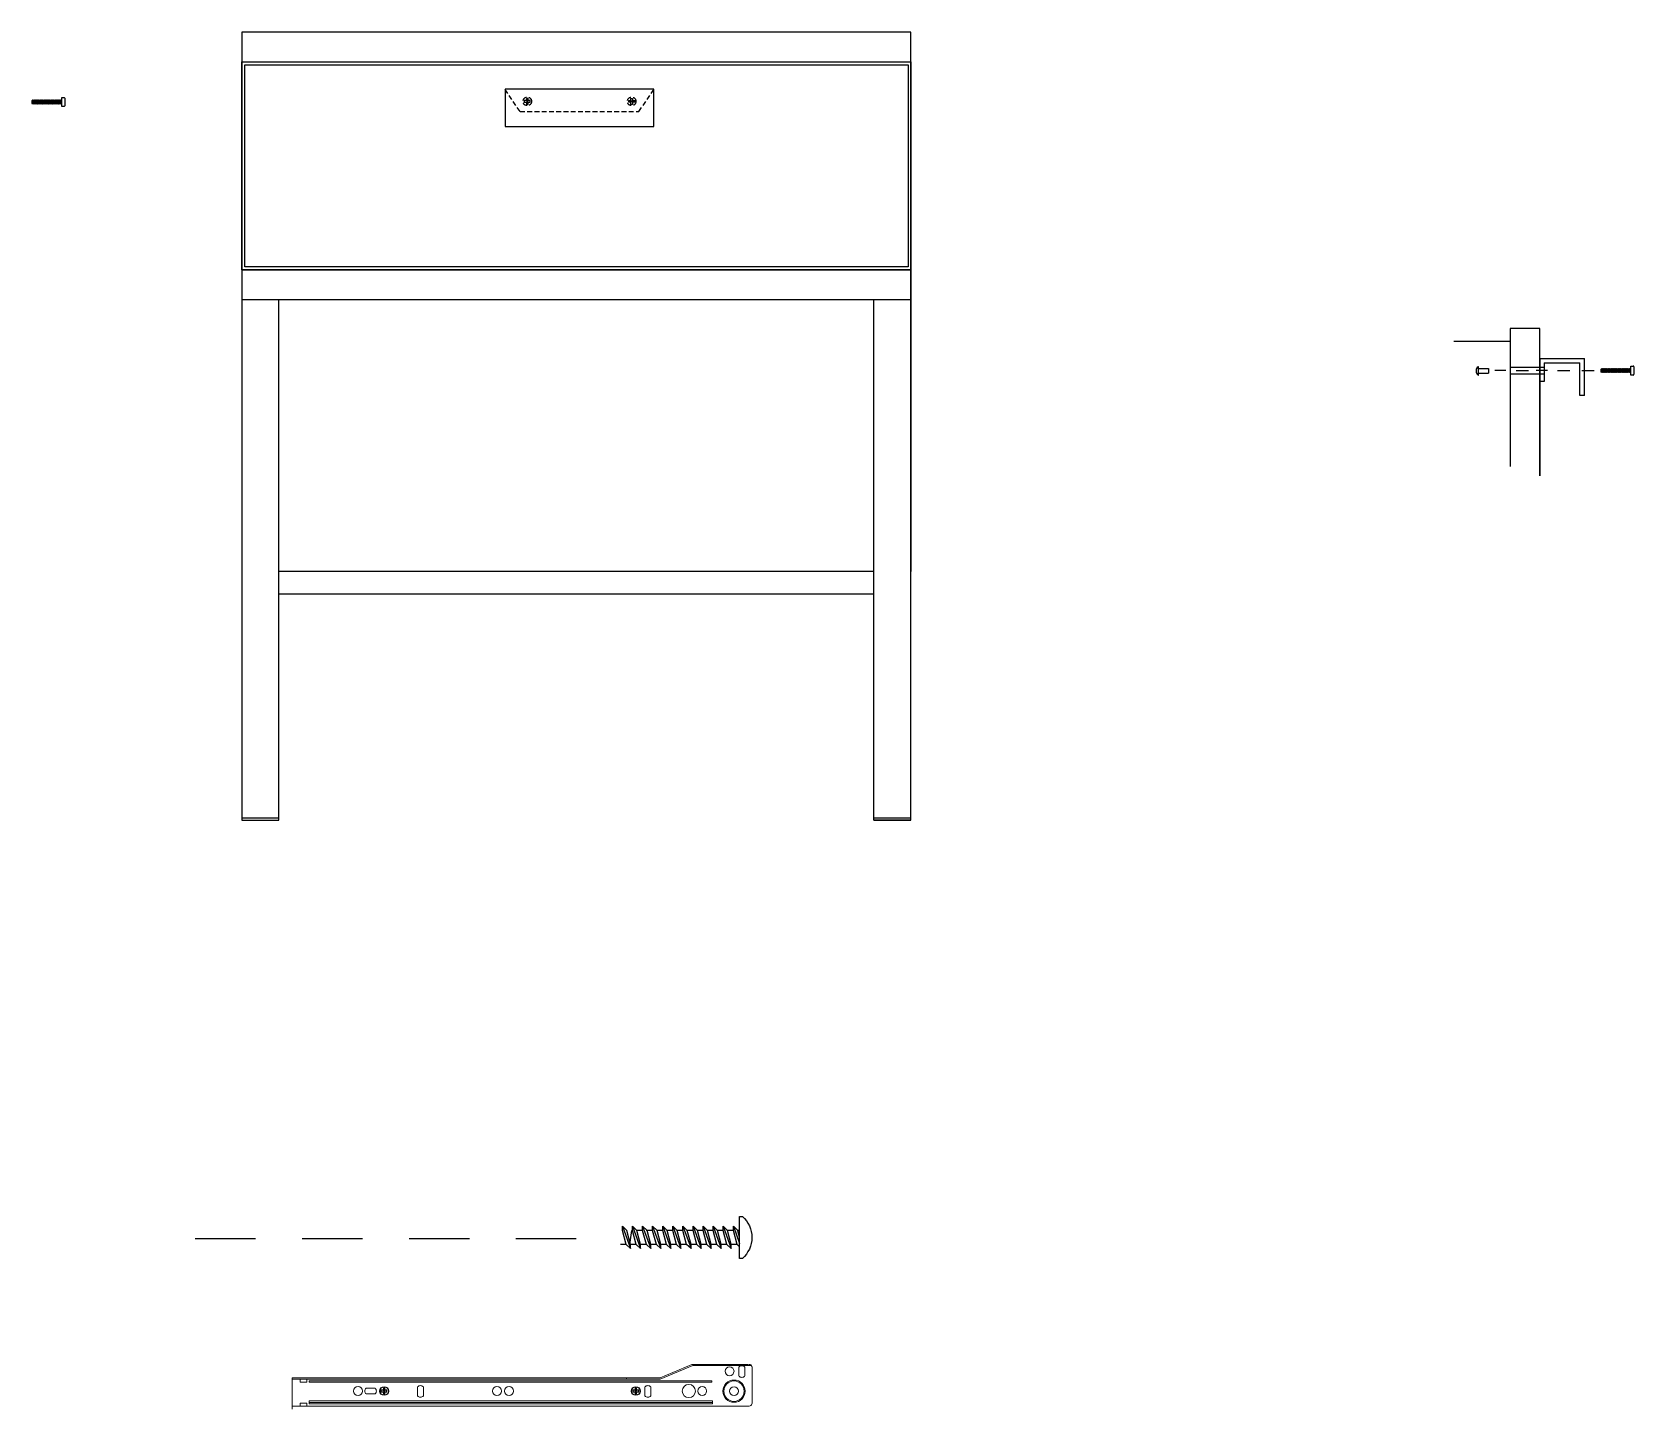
# Model space of a CAD drawing. Header units: millimetres. Extents: x -1075 to 24338, y -11868 to 7393.
# Drawn here: x 18386 to 19463, y 4212 to 5138 of the extents above; entities that cross this region are included whole.
import ezdxf

# ---------------------------------------------------------------- set-up
doc = ezdxf.new("R2010")
doc.units = ezdxf.units.MM
doc.linetypes.add('HIDDEN', pattern=[0.375, 0.25, -0.125])
for name, color, linetype in [('A-FURN', 7, 'Continuous'), ('IN-FURN', 3, 'Continuous'), ('IN-FURN-STOR', 104, 'Continuous'), ('viti e cerniere', 3, 'Continuous')]:
    doc.layers.add(name, color=color, linetype=linetype)

# ---------------------------------------------------------------- blocks, each defined once
blk = doc.blocks.new('incastro vite')
at = {"layer": 'viti e cerniere'}
for p, q in [((55.801, 429.174), (55.801, 429.985)), ((55.801, 427.736), (55.801, 428.548)), ((55.801, 426.299), (55.801, 427.11)), ((55.801, 424.861), (55.801, 425.672)), ((55.876, 424.191), (55.876, 424.267)), ((55.876, 424.055), (55.876, 424.131)), ((55.876, 423.919), (55.876, 423.996)), ((55.876, 423.784), (55.876, 423.86)), ((55.876, 423.648), (55.876, 423.725)), ((55.876, 423.513), (55.876, 423.589)), ((55.876, 423.377), (55.876, 423.454)), ((55.876, 423.241), (55.876, 423.318)), ((55.876, 423.106), (55.876, 423.182)), ((55.69, 422.885), (55.69, 422.961)), ((55.876, 422.97), (55.876, 423.047)), ((55.876, 422.835), (55.876, 422.911)), ((55.69, 422.749), (55.69, 422.826)), ((55.69, 422.665), (55.69, 422.69)), ((55.876, 422.699), (55.876, 422.776))]:
    blk.add_line(p, q, dxfattribs=at)
for points in [[(55.933, 424.131), (55.876, 424.191), (55.69, 424.24), (55.633, 424.24), (55.933, 424.131), (55.876, 424.131), (55.69, 424.181), (55.633, 424.24)], [(55.933, 423.996), (55.876, 424.055), (55.69, 424.105), (55.633, 424.105), (55.933, 423.996), (55.876, 423.996), (55.69, 424.046), (55.633, 424.105)], [(55.933, 423.86), (55.876, 423.919), (55.69, 423.969), (55.633, 423.969), (55.933, 423.86), (55.876, 423.86), (55.69, 423.91), (55.633, 423.969)], [(55.933, 423.725), (55.876, 423.784), (55.69, 423.834), (55.633, 423.834), (55.933, 423.725), (55.876, 423.725), (55.69, 423.775), (55.633, 423.834)], [(55.933, 423.589), (55.876, 423.648), (55.69, 423.698), (55.633, 423.698), (55.933, 423.589), (55.876, 423.589), (55.69, 423.639), (55.633, 423.698)], [(55.933, 423.454), (55.876, 423.513), (55.69, 423.563), (55.633, 423.563), (55.933, 423.454), (55.876, 423.454), (55.69, 423.503), (55.633, 423.563)], [(55.933, 423.318), (55.876, 423.377), (55.69, 423.427), (55.633, 423.427), (55.933, 423.318), (55.876, 423.318), (55.69, 423.368), (55.633, 423.427)], [(55.933, 423.182), (55.876, 423.241), (55.69, 423.291), (55.633, 423.291), (55.933, 423.182), (55.876, 423.182), (55.69, 423.232), (55.633, 423.291)], [(55.933, 423.047), (55.876, 423.106), (55.69, 423.156), (55.633, 423.156), (55.933, 423.047), (55.876, 423.047), (55.69, 423.097), (55.633, 423.156)], [(55.933, 422.911), (55.876, 422.97), (55.69, 423.02), (55.633, 423.02), (55.933, 422.911), (55.876, 422.911), (55.69, 422.961), (55.633, 423.02)], [(55.933, 422.776), (55.876, 422.835), (55.69, 422.885), (55.633, 422.885), (55.933, 422.776), (55.876, 422.776), (55.69, 422.826), (55.633, 422.885)], [(55.909, 422.665), (55.876, 422.699), (55.69, 422.749), (55.633, 422.749), (55.864, 422.665)], [(55.783, 422.665), (55.69, 422.69), (55.633, 422.749)]]:
    blk.add_lwpolyline(points, dxfattribs=at)
blk.add_lwpolyline([(55.5, 422.665), (55.5, 422.628, 0.451416), (56.066, 422.628), (56.066, 422.665)], format="xyb", close=True, dxfattribs=at)

msp = doc.modelspace()

# ---------------------------------------------------------------- linework, layer by layer
for p, q in [((18976.9, 5137.6, 2064.5), (18526.9, 5137.6, 2064.5)), ((18526.9, 5137.6, 2064.5), (18526.9, 4607.6, 2064.5)), ((18526.9, 5137.6, 2064.5), (18526.9, 5117.6, 2064.5)), ((18976.9, 4607.6, 2064.5), (18976.9, 5137.6, 2064.5)), ((18526.9, 5117.6, 2064.5), (18976.9, 5117.6, 2064.5)), ((18526.9, 4977.7, 2064.5), (18976.9, 4977.7, 2064.5)), ((18526.9, 4977.7, 2064.5), (18526.9, 4957.7, 2064.5)), ((18976.9, 4977.7, 2064.5), (18976.9, 4774.9, 2064.5)), ((18526.9, 4957.7, 2064.5), (18976.9, 4957.7, 2064.5)), ((18551.9, 4607.6, 2064.5), (18551.9, 4957.7, 2064.5)), ((18951.9, 4607.6, 2064.5), (18951.9, 4957.7, 2064.5)), ((19399.7, 4918.2, 412.9), (19429.7, 4918.2, 412.9)), ((19402.7, 4915.2, 412.9), (19402.7, 4902.7, 412.9)), ((19426.7, 4893.2, 412.9), (19426.7, 4915.2, 412.9)), ((19429.7, 4893.2, 412.9), (19429.7, 4918.2, 412.9)), ((19402.7, 4902.7, 412.9), (19399.7, 4902.7, 412.9)), ((19429.7, 4893.2, 412.9), (19426.7, 4893.2, 412.9)), ((18526.9, 4774.9, 2064.5), (18526.9, 4759.9, 2064.5)), ((18951.9, 4774.9, 2064.5), (18551.9, 4774.9, 2064.5)), ((18551.9, 4759.9, 2064.5), (18951.9, 4759.9, 2064.5)), ((18526.9, 4609.3, 2064.5), (18551.9, 4609.3, 2064.5)), ((18526.9, 4607.6, 2064.5), (18551.9, 4607.6, 2064.5)), ((18526.9, 4607.6, 2064.5), (18551.9, 4607.6, 2064.5)), ((18951.9, 4609.3, 2064.5), (18976.9, 4609.3, 2064.5)), ((18951.9, 4607.6, 2064.5), (18976.9, 4607.6, 2064.5)), ((18976.9, 4607.6, 2064.5), (18951.9, 4607.6, 2064.5))]:
    msp.add_line(p, q)
at = {"color": 7}
msp.add_line((19402.7, 4915.2, 412.9), (19426.7, 4915.2, 412.9), dxfattribs=at)
at = {"lineweight": 5}
for p, q in [((18830.2, 4240.9, 412.9), (18869.3, 4240.9, 412.9)), ((18785.6, 4231.7, 412.9), (18785.6, 4232.7, 412.9))]:
    msp.add_line(p, q, dxfattribs=at)
at = {"elevation": 2064.5}
for points in [[(18526.9, 5117.6), (18976.9, 5117.6), (18976.9, 4977.7), (18526.9, 4977.7)], [(18528.9, 5115.6), (18974.9, 5115.6), (18974.9, 4979.7), (18528.9, 4979.7)]]:
    msp.add_lwpolyline(points, close=True, dxfattribs=at)
at = {"lineweight": 5, "elevation": 412.9}
for points in [[(18867.6, 4241.7), (18829.6, 4241.7), (18808.2, 4232.7), (18560.8, 4232.7), (18560.8, 4211.7)], [(18560.8, 4231.7), (18808.2, 4231.7), (18830.2, 4240.9)], [(18861.2, 4233.9), (18861.2, 4233.9), (18861.2, 4239.9)], [(18865.2, 4239.9), (18865.2, 4239.9), (18865.2, 4233.9)], [(18870, 4215.3), (18870, 4240.2)], [(18566.1, 4231.7), (18566.1, 4229.7), (18570.6, 4229.7), (18570.6, 4231.7)], [(18842.9, 4230.7), (18572.2, 4230.7), (18572.2, 4229.7), (18842.9, 4229.7), (18842.9, 4230.7)], [(18610.5, 4225.8), (18610.5, 4225.8), (18616.5, 4225.8)], [(18645, 4220.6), (18645, 4220.6), (18645, 4226.6)], [(18649, 4226.6), (18649, 4226.6), (18649, 4220.6)], [(18798, 4220.6), (18798, 4220.6), (18798, 4226.6)], [(18802, 4226.6), (18802, 4226.6), (18802, 4220.6)], [(18560.8, 4213.7), (18868, 4213.7)], [(18566.1, 4213.7), (18566.1, 4215.7), (18570.6, 4215.7), (18570.6, 4213.7)], [(18843.5, 4217.1), (18572.2, 4217.1), (18572.2, 4216.1), (18843.5, 4216.1), (18843.5, 4217.1)], [(18836.5, 4216.1), (18572.2, 4216.1), (18572.2, 4215.1), (18843.5, 4215.1), (18843.5, 4216.1)], [(18616.5, 4221.8), (18616.5, 4221.8), (18610.5, 4221.8)]]:
    msp.add_lwpolyline(points, dxfattribs=at)
at = {"lineweight": 5}
for centre, radius in [((18854.9, 4237.1, 412.9), 3), ((18605.1, 4223.8, 412.9), 3), ((18698.5, 4223.8, 412.9), 3), ((18706.6, 4223.8, 412.9), 3), ((18827.5, 4223.8, 412.9), 4.42), ((18836.5, 4223.8, 412.9), 3), ((18857.9, 4223.7, 412.9), 7.49), ((18857.9, 4223.7, 412.9), 6.85), ((18857.9, 4223.7, 412.9), 2.95)]:
    msp.add_circle(centre, radius, dxfattribs=at)
for centre, radius, start, end in [((18863.2, 4238.1, 412.9), 2.72, 42.5545, 137.4455), ((18863.2, 4235.7, 412.9), 2.72, 222.5545, 317.4455), ((18868.2, 4239.9, 412.9), 1.81, 8.2594, 96.5134), ((18612.3, 4223.8, 412.9), 2.72, 132.5545, 227.4455), ((18614.7, 4223.8, 412.9), 2.72, 312.5545, 47.4455), ((18647, 4224.7, 412.9), 2.72, 42.5545, 137.4455), ((18800, 4224.7, 412.9), 2.72, 42.5545, 137.4455), ((18647, 4222.4, 412.9), 2.72, 222.5545, 317.4455), ((18800, 4222.4, 412.9), 2.72, 222.5545, 317.4455), ((18868.2, 4215.5, 412.9), 1.81, 263.4866, 351.7406)]:
    msp.add_arc(centre, radius, start, end, dxfattribs=at)
at = {"layer": 'IN-FURN', "color": 0}
for p, q in [((18804, 5099.2, 2064.5), (18704, 5099.2, 2064.5)), ((18704, 5099.2, 2064.5), (18704, 5074.2, 2064.5)), ((18804, 5074.2, 2064.5), (18804, 5099.2, 2064.5)), ((18704, 5074.2, 2064.5), (18804, 5074.2, 2064.5))]:
    msp.add_line(p, q, dxfattribs=at)
at = {"layer": 'IN-FURN', "color": 0, "linetype": 'HIDDEN', "ltscale": 13}
for p, q in [((18714, 5084.2, 2064.5), (18704, 5099.2, 2064.5)), ((18794, 5084.2, 2064.5), (18804, 5099.2, 2064.5)), ((18714, 5084.2, 2064.5), (18794, 5084.2, 2064.5))]:
    msp.add_line(p, q, dxfattribs=at)
at = {"layer": 'IN-FURN-STOR', "color": 3}
for p, q in [((18386.3, 5092, 412.9), (18385.9, 5091.6, 412.9)), ((18405.9, 5091.6, 412.9), (18385.9, 5091.6, 412.9)), ((18385.9, 5089.6, 412.9), (18385.9, 5091.6, 412.9)), ((18405.9, 5089.6, 412.9), (18385.9, 5089.6, 412.9)), ((18386.3, 5089.2, 412.9), (18385.9, 5089.6, 412.9)), ((18386.6, 5091.6, 412.9), (18386.3, 5092, 412.9)), ((18386.6, 5089.6, 412.9), (18386.3, 5089.2, 412.9)), ((18387, 5092, 412.9), (18386.6, 5091.6, 412.9)), ((18386.6, 5089.6, 412.9), (18386.6, 5091.6, 412.9)), ((18387, 5089.2, 412.9), (18386.6, 5089.6, 412.9)), ((18387.4, 5091.6, 412.9), (18387, 5092, 412.9)), ((18387.4, 5089.6, 412.9), (18387, 5089.2, 412.9)), ((18387.8, 5092, 412.9), (18387.4, 5091.6, 412.9)), ((18387.4, 5089.6, 412.9), (18387.4, 5091.6, 412.9)), ((18387.8, 5089.2, 412.9), (18387.4, 5089.6, 412.9)), ((18388.1, 5091.6, 412.9), (18387.8, 5092, 412.9)), ((18388.1, 5089.6, 412.9), (18387.8, 5089.2, 412.9)), ((18388.5, 5092, 412.9), (18388.1, 5091.6, 412.9)), ((18388.1, 5089.6, 412.9), (18388.1, 5091.6, 412.9)), ((18388.5, 5089.2, 412.9), (18388.1, 5089.6, 412.9)), ((18388.8, 5091.6, 412.9), (18388.5, 5092, 412.9)), ((18388.8, 5089.6, 412.9), (18388.5, 5089.2, 412.9)), ((18389.2, 5092, 412.9), (18388.8, 5091.6, 412.9)), ((18388.8, 5089.6, 412.9), (18388.8, 5091.6, 412.9)), ((18389.2, 5089.2, 412.9), (18388.8, 5089.6, 412.9)), ((18389.6, 5091.6, 412.9), (18389.2, 5092, 412.9)), ((18389.6, 5089.6, 412.9), (18389.2, 5089.2, 412.9)), ((18390, 5092, 412.9), (18389.6, 5091.6, 412.9)), ((18389.6, 5089.6, 412.9), (18389.6, 5091.6, 412.9)), ((18390, 5089.2, 412.9), (18389.6, 5089.6, 412.9)), ((18390.3, 5091.6, 412.9), (18390, 5092, 412.9)), ((18390.3, 5089.6, 412.9), (18390, 5089.2, 412.9)), ((18390.7, 5092, 412.9), (18390.3, 5091.6, 412.9)), ((18390.3, 5089.6, 412.9), (18390.3, 5091.6, 412.9)), ((18390.7, 5089.2, 412.9), (18390.3, 5089.6, 412.9)), ((18391.1, 5091.6, 412.9), (18390.7, 5092, 412.9)), ((18391.1, 5089.6, 412.9), (18390.7, 5089.2, 412.9)), ((18391.5, 5092, 412.9), (18391.1, 5091.6, 412.9)), ((18391.1, 5089.6, 412.9), (18391.1, 5091.6, 412.9)), ((18391.5, 5089.2, 412.9), (18391.1, 5089.6, 412.9)), ((18391.8, 5091.6, 412.9), (18391.5, 5092, 412.9)), ((18391.8, 5089.6, 412.9), (18391.5, 5089.2, 412.9)), ((18392.2, 5092, 412.9), (18391.8, 5091.6, 412.9)), ((18391.8, 5089.6, 412.9), (18391.8, 5091.6, 412.9)), ((18392.2, 5089.2, 412.9), (18391.8, 5089.6, 412.9)), ((18392.5, 5091.6, 412.9), (18392.2, 5092, 412.9)), ((18392.5, 5089.6, 412.9), (18392.2, 5089.2, 412.9)), ((18392.9, 5092, 412.9), (18392.5, 5091.6, 412.9)), ((18392.5, 5089.6, 412.9), (18392.5, 5091.6, 412.9)), ((18392.9, 5089.2, 412.9), (18392.5, 5089.6, 412.9)), ((18393.3, 5091.6, 412.9), (18392.9, 5092, 412.9)), ((18393.3, 5089.6, 412.9), (18392.9, 5089.2, 412.9)), ((18393.7, 5092, 412.9), (18393.3, 5091.6, 412.9)), ((18393.3, 5089.6, 412.9), (18393.3, 5091.6, 412.9)), ((18393.7, 5089.2, 412.9), (18393.3, 5089.6, 412.9)), ((18394, 5091.6, 412.9), (18393.7, 5092, 412.9)), ((18394, 5089.6, 412.9), (18393.7, 5089.2, 412.9)), ((18394.4, 5092, 412.9), (18394, 5091.6, 412.9)), ((18394, 5089.6, 412.9), (18394, 5091.6, 412.9)), ((18394.4, 5089.2, 412.9), (18394, 5089.6, 412.9)), ((18394.8, 5091.6, 412.9), (18394.4, 5092, 412.9)), ((18394.8, 5089.6, 412.9), (18394.4, 5089.2, 412.9)), ((18395.2, 5092, 412.9), (18394.8, 5091.6, 412.9)), ((18394.8, 5089.6, 412.9), (18394.8, 5091.6, 412.9)), ((18395.2, 5089.2, 412.9), (18394.8, 5089.6, 412.9)), ((18395.5, 5091.6, 412.9), (18395.2, 5092, 412.9)), ((18395.5, 5089.6, 412.9), (18395.2, 5089.2, 412.9)), ((18395.9, 5092, 412.9), (18395.5, 5091.6, 412.9)), ((18395.5, 5089.6, 412.9), (18395.5, 5091.6, 412.9)), ((18395.9, 5089.2, 412.9), (18395.5, 5089.6, 412.9)), ((18396.3, 5091.6, 412.9), (18395.9, 5092, 412.9)), ((18396.3, 5089.6, 412.9), (18395.9, 5089.2, 412.9)), ((18396.6, 5092, 412.9), (18396.3, 5091.6, 412.9)), ((18396.3, 5089.6, 412.9), (18396.3, 5091.6, 412.9)), ((18396.6, 5089.2, 412.9), (18396.3, 5089.6, 412.9)), ((18397, 5091.6, 412.9), (18396.6, 5092, 412.9)), ((18397, 5089.6, 412.9), (18396.6, 5089.2, 412.9)), ((18397.4, 5092, 412.9), (18397, 5091.6, 412.9)), ((18397, 5089.6, 412.9), (18397, 5091.6, 412.9)), ((18397.4, 5089.2, 412.9), (18397, 5089.6, 412.9)), ((18397.7, 5091.6, 412.9), (18397.4, 5092, 412.9)), ((18397.7, 5089.6, 412.9), (18397.4, 5089.2, 412.9)), ((18398.1, 5092, 412.9), (18397.7, 5091.6, 412.9)), ((18397.7, 5089.6, 412.9), (18397.7, 5091.6, 412.9)), ((18398.1, 5089.2, 412.9), (18397.7, 5089.6, 412.9)), ((18398.5, 5091.6, 412.9), (18398.1, 5092, 412.9)), ((18398.5, 5089.6, 412.9), (18398.1, 5089.2, 412.9)), ((18398.9, 5092, 412.9), (18398.5, 5091.6, 412.9)), ((18398.5, 5089.6, 412.9), (18398.5, 5091.6, 412.9)), ((18398.9, 5089.2, 412.9), (18398.5, 5089.6, 412.9)), ((18399.2, 5091.6, 412.9), (18398.9, 5092, 412.9)), ((18399.2, 5089.6, 412.9), (18398.9, 5089.2, 412.9)), ((18399.6, 5092, 412.9), (18399.2, 5091.6, 412.9)), ((18399.2, 5089.6, 412.9), (18399.2, 5091.6, 412.9)), ((18399.6, 5089.2, 412.9), (18399.2, 5089.6, 412.9)), ((18400, 5091.6, 412.9), (18399.6, 5092, 412.9)), ((18400, 5089.6, 412.9), (18399.6, 5089.2, 412.9)), ((18400.4, 5092, 412.9), (18400, 5091.6, 412.9)), ((18400, 5089.6, 412.9), (18400, 5091.6, 412.9)), ((18400.4, 5089.2, 412.9), (18400, 5089.6, 412.9)), ((18400.7, 5091.6, 412.9), (18400.4, 5092, 412.9)), ((18400.7, 5089.6, 412.9), (18400.4, 5089.2, 412.9)), ((18401.1, 5092, 412.9), (18400.7, 5091.6, 412.9)), ((18400.7, 5089.6, 412.9), (18400.7, 5091.6, 412.9)), ((18401.1, 5089.2, 412.9), (18400.7, 5089.6, 412.9)), ((18401.4, 5091.6, 412.9), (18401.1, 5092, 412.9)), ((18401.4, 5089.6, 412.9), (18401.1, 5089.2, 412.9)), ((18401.8, 5092, 412.9), (18401.4, 5091.6, 412.9)), ((18401.4, 5089.6, 412.9), (18401.4, 5091.6, 412.9)), ((18401.8, 5089.2, 412.9), (18401.4, 5089.6, 412.9)), ((18402.2, 5091.6, 412.9), (18401.8, 5092, 412.9)), ((18402.2, 5089.6, 412.9), (18401.8, 5089.2, 412.9)), ((18402.6, 5092, 412.9), (18402.2, 5091.6, 412.9)), ((18402.2, 5089.6, 412.9), (18402.2, 5091.6, 412.9)), ((18402.6, 5089.2, 412.9), (18402.2, 5089.6, 412.9)), ((18402.9, 5091.6, 412.9), (18402.6, 5092, 412.9)), ((18402.9, 5089.6, 412.9), (18402.6, 5089.2, 412.9)), ((18403.3, 5092, 412.9), (18402.9, 5091.6, 412.9)), ((18402.9, 5089.6, 412.9), (18402.9, 5091.6, 412.9)), ((18403.3, 5089.2, 412.9), (18402.9, 5089.6, 412.9)), ((18403.7, 5091.6, 412.9), (18403.3, 5092, 412.9)), ((18403.7, 5089.6, 412.9), (18403.3, 5089.2, 412.9)), ((18404.1, 5092, 412.9), (18403.7, 5091.6, 412.9)), ((18403.7, 5089.6, 412.9), (18403.7, 5091.6, 412.9)), ((18404.1, 5089.2, 412.9), (18403.7, 5089.6, 412.9)), ((18404.4, 5091.6, 412.9), (18404.1, 5092, 412.9)), ((18404.4, 5089.6, 412.9), (18404.1, 5089.2, 412.9)), ((18404.8, 5092, 412.9), (18404.4, 5091.6, 412.9)), ((18404.4, 5089.6, 412.9), (18404.4, 5091.6, 412.9)), ((18404.8, 5089.2, 412.9), (18404.4, 5089.6, 412.9)), ((18405.1, 5091.6, 412.9), (18404.8, 5092, 412.9)), ((18405.1, 5089.6, 412.9), (18404.8, 5089.2, 412.9)), ((18405.5, 5092, 412.9), (18405.1, 5091.6, 412.9)), ((18405.1, 5089.6, 412.9), (18405.1, 5091.6, 412.9)), ((18405.5, 5089.2, 412.9), (18405.1, 5089.6, 412.9)), ((18405.9, 5091.6, 412.9), (18405.5, 5092, 412.9)), ((18405.9, 5089.6, 412.9), (18405.5, 5089.2, 412.9)), ((18405.9, 5093.6, 412.9), (18407.4, 5093.6, 412.9)), ((18405.9, 5087.6, 412.9), (18405.9, 5093.6, 412.9)), ((18407.4, 5087.6, 412.9), (18405.9, 5087.6, 412.9)), ((18407.9, 5093.1, 412.9), (18407.9, 5088.1, 412.9)), ((19379.7, 4912.7, 412.9), (19379.7, 4907.3, 412.9)), ((19379.7, 4912.2, 412.9), (19399.7, 4912.2, 412.9)), ((19399.7, 4912.2, 412.9), (19402.7, 4912.2, 412.9)), ((19461, 4913, 412.9), (19462.5, 4913, 412.9)), ((19461, 4907, 412.9), (19461, 4913, 412.9)), ((19463, 4912.5, 412.9), (19463, 4907.5, 412.9)), ((19365.2, 4911.3, 412.9), (19365.2, 4908.3, 412.9)), ((19373.5, 4910, 412.9), (19369.4, 4910, 412.9)), ((19376.9, 4910, 412.9), (19373.5, 4910, 412.9)), ((19379.7, 4907.8, 412.9), (19399.7, 4907.8, 412.9)), ((19383.8, 4910, 412.9), (19392.1, 4910, 412.9)), ((19401.4, 4910, 412.9), (19397.3, 4910, 412.9)), ((19399.7, 4907.8, 412.9), (19402.7, 4907.8, 412.9)), ((19404.8, 4910, 412.9), (19401.4, 4910, 412.9)), ((19411.7, 4910, 412.9), (19420, 4910, 412.9)), ((19428, 4910, 412.9), (19436.3, 4910, 412.9)), ((19441.4, 4911.4, 412.9), (19441, 4911, 412.9)), ((19461, 4911, 412.9), (19441, 4911, 412.9)), ((19441, 4909, 412.9), (19441, 4911, 412.9)), ((19461, 4909, 412.9), (19441, 4909, 412.9)), ((19441.4, 4908.6, 412.9), (19441, 4909, 412.9)), ((19441.8, 4911, 412.9), (19441.4, 4911.4, 412.9)), ((19441.8, 4909, 412.9), (19441.4, 4908.6, 412.9)), ((19442.2, 4911.4, 412.9), (19441.8, 4911, 412.9)), ((19441.8, 4909, 412.9), (19441.8, 4911, 412.9)), ((19442.2, 4908.6, 412.9), (19441.8, 4909, 412.9)), ((19442.5, 4911, 412.9), (19442.2, 4911.4, 412.9)), ((19442.5, 4909, 412.9), (19442.2, 4908.6, 412.9)), ((19442.9, 4911.4, 412.9), (19442.5, 4911, 412.9)), ((19442.5, 4909, 412.9), (19442.5, 4911, 412.9)), ((19442.9, 4908.6, 412.9), (19442.5, 4909, 412.9)), ((19443.3, 4911, 412.9), (19442.9, 4911.4, 412.9)), ((19443.3, 4909, 412.9), (19442.9, 4908.6, 412.9)), ((19443.7, 4911.4, 412.9), (19443.3, 4911, 412.9)), ((19443.3, 4909, 412.9), (19443.3, 4911, 412.9)), ((19443.7, 4908.6, 412.9), (19443.3, 4909, 412.9)), ((19444, 4911, 412.9), (19443.7, 4911.4, 412.9)), ((19444, 4909, 412.9), (19443.7, 4908.6, 412.9)), ((19444.4, 4911.4, 412.9), (19444, 4911, 412.9)), ((19444, 4909, 412.9), (19444, 4911, 412.9)), ((19444.4, 4908.6, 412.9), (19444, 4909, 412.9)), ((19444.7, 4911, 412.9), (19444.4, 4911.4, 412.9)), ((19444.7, 4909, 412.9), (19444.4, 4908.6, 412.9)), ((19445.1, 4911.4, 412.9), (19444.7, 4911, 412.9)), ((19444.7, 4909, 412.9), (19444.7, 4911, 412.9)), ((19445.1, 4908.6, 412.9), (19444.7, 4909, 412.9)), ((19445.5, 4911, 412.9), (19445.1, 4911.4, 412.9)), ((19445.5, 4909, 412.9), (19445.1, 4908.6, 412.9)), ((19445.9, 4911.4, 412.9), (19445.5, 4911, 412.9)), ((19445.5, 4909, 412.9), (19445.5, 4911, 412.9)), ((19445.9, 4908.6, 412.9), (19445.5, 4909, 412.9)), ((19446.2, 4911, 412.9), (19445.9, 4911.4, 412.9)), ((19446.2, 4909, 412.9), (19445.9, 4908.6, 412.9)), ((19446.6, 4911.4, 412.9), (19446.2, 4911, 412.9)), ((19446.2, 4909, 412.9), (19446.2, 4911, 412.9)), ((19446.6, 4908.6, 412.9), (19446.2, 4909, 412.9)), ((19447, 4911, 412.9), (19446.6, 4911.4, 412.9)), ((19447, 4909, 412.9), (19446.6, 4908.6, 412.9)), ((19447.4, 4911.4, 412.9), (19447, 4911, 412.9)), ((19447, 4909, 412.9), (19447, 4911, 412.9)), ((19447.4, 4908.6, 412.9), (19447, 4909, 412.9)), ((19447.7, 4911, 412.9), (19447.4, 4911.4, 412.9)), ((19447.7, 4909, 412.9), (19447.4, 4908.6, 412.9)), ((19448.1, 4911.4, 412.9), (19447.7, 4911, 412.9)), ((19447.7, 4909, 412.9), (19447.7, 4911, 412.9)), ((19448.1, 4908.6, 412.9), (19447.7, 4909, 412.9)), ((19448.5, 4911, 412.9), (19448.1, 4911.4, 412.9)), ((19448.5, 4909, 412.9), (19448.1, 4908.6, 412.9)), ((19448.8, 4911.4, 412.9), (19448.5, 4911, 412.9)), ((19448.5, 4909, 412.9), (19448.5, 4911, 412.9)), ((19448.8, 4908.6, 412.9), (19448.5, 4909, 412.9)), ((19449.2, 4911, 412.9), (19448.8, 4911.4, 412.9)), ((19449.2, 4909, 412.9), (19448.8, 4908.6, 412.9)), ((19449.6, 4911.4, 412.9), (19449.2, 4911, 412.9)), ((19449.2, 4909, 412.9), (19449.2, 4911, 412.9)), ((19449.6, 4908.6, 412.9), (19449.2, 4909, 412.9)), ((19449.9, 4911, 412.9), (19449.6, 4911.4, 412.9)), ((19449.9, 4909, 412.9), (19449.6, 4908.6, 412.9)), ((19450.3, 4911.4, 412.9), (19449.9, 4911, 412.9)), ((19449.9, 4909, 412.9), (19449.9, 4911, 412.9)), ((19450.3, 4908.6, 412.9), (19449.9, 4909, 412.9)), ((19450.7, 4911, 412.9), (19450.3, 4911.4, 412.9)), ((19450.7, 4909, 412.9), (19450.3, 4908.6, 412.9)), ((19451.1, 4911.4, 412.9), (19450.7, 4911, 412.9)), ((19450.7, 4909, 412.9), (19450.7, 4911, 412.9)), ((19451.1, 4908.6, 412.9), (19450.7, 4909, 412.9)), ((19451.4, 4911, 412.9), (19451.1, 4911.4, 412.9)), ((19451.4, 4909, 412.9), (19451.1, 4908.6, 412.9)), ((19451.8, 4911.4, 412.9), (19451.4, 4911, 412.9)), ((19451.4, 4909, 412.9), (19451.4, 4911, 412.9)), ((19451.8, 4908.6, 412.9), (19451.4, 4909, 412.9)), ((19452.2, 4911, 412.9), (19451.8, 4911.4, 412.9)), ((19452.2, 4909, 412.9), (19451.8, 4908.6, 412.9)), ((19452.6, 4911.4, 412.9), (19452.2, 4911, 412.9)), ((19452.2, 4909, 412.9), (19452.2, 4911, 412.9)), ((19452.6, 4908.6, 412.9), (19452.2, 4909, 412.9)), ((19452.9, 4911, 412.9), (19452.6, 4911.4, 412.9)), ((19452.9, 4909, 412.9), (19452.6, 4908.6, 412.9)), ((19453.3, 4911.4, 412.9), (19452.9, 4911, 412.9)), ((19452.9, 4909, 412.9), (19452.9, 4911, 412.9)), ((19453.3, 4908.6, 412.9), (19452.9, 4909, 412.9)), ((19453.6, 4911, 412.9), (19453.3, 4911.4, 412.9)), ((19453.6, 4909, 412.9), (19453.3, 4908.6, 412.9)), ((19454, 4911.4, 412.9), (19453.6, 4911, 412.9)), ((19453.6, 4909, 412.9), (19453.6, 4911, 412.9)), ((19454, 4908.6, 412.9), (19453.6, 4909, 412.9)), ((19454.4, 4911, 412.9), (19454, 4911.4, 412.9)), ((19454.4, 4909, 412.9), (19454, 4908.6, 412.9)), ((19454.8, 4911.4, 412.9), (19454.4, 4911, 412.9)), ((19454.4, 4909, 412.9), (19454.4, 4911, 412.9)), ((19454.8, 4908.6, 412.9), (19454.4, 4909, 412.9)), ((19455.1, 4911, 412.9), (19454.8, 4911.4, 412.9)), ((19455.1, 4909, 412.9), (19454.8, 4908.6, 412.9)), ((19455.5, 4911.4, 412.9), (19455.1, 4911, 412.9)), ((19455.1, 4909, 412.9), (19455.1, 4911, 412.9)), ((19455.5, 4908.6, 412.9), (19455.1, 4909, 412.9)), ((19455.9, 4911, 412.9), (19455.5, 4911.4, 412.9)), ((19455.9, 4909, 412.9), (19455.5, 4908.6, 412.9)), ((19456.3, 4911.4, 412.9), (19455.9, 4911, 412.9)), ((19455.9, 4909, 412.9), (19455.9, 4911, 412.9)), ((19456.3, 4908.6, 412.9), (19455.9, 4909, 412.9)), ((19456.6, 4911, 412.9), (19456.3, 4911.4, 412.9)), ((19456.6, 4909, 412.9), (19456.3, 4908.6, 412.9)), ((19457, 4911.4, 412.9), (19456.6, 4911, 412.9)), ((19456.6, 4909, 412.9), (19456.6, 4911, 412.9)), ((19457, 4908.6, 412.9), (19456.6, 4909, 412.9)), ((19457.3, 4911, 412.9), (19457, 4911.4, 412.9)), ((19457.3, 4909, 412.9), (19457, 4908.6, 412.9)), ((19457.7, 4911.4, 412.9), (19457.3, 4911, 412.9)), ((19457.3, 4909, 412.9), (19457.3, 4911, 412.9)), ((19457.7, 4908.6, 412.9), (19457.3, 4909, 412.9)), ((19458.1, 4911, 412.9), (19457.7, 4911.4, 412.9)), ((19458.1, 4909, 412.9), (19457.7, 4908.6, 412.9)), ((19458.5, 4911.4, 412.9), (19458.1, 4911, 412.9)), ((19458.1, 4909, 412.9), (19458.1, 4911, 412.9)), ((19458.5, 4908.6, 412.9), (19458.1, 4909, 412.9)), ((19458.8, 4911, 412.9), (19458.5, 4911.4, 412.9)), ((19458.8, 4909, 412.9), (19458.5, 4908.6, 412.9)), ((19459.2, 4911.4, 412.9), (19458.8, 4911, 412.9)), ((19458.8, 4909, 412.9), (19458.8, 4911, 412.9)), ((19459.2, 4908.6, 412.9), (19458.8, 4909, 412.9)), ((19459.6, 4911, 412.9), (19459.2, 4911.4, 412.9)), ((19459.6, 4909, 412.9), (19459.2, 4908.6, 412.9)), ((19460, 4911.4, 412.9), (19459.6, 4911, 412.9)), ((19459.6, 4909, 412.9), (19459.6, 4911, 412.9)), ((19460, 4908.6, 412.9), (19459.6, 4909, 412.9)), ((19460.3, 4911, 412.9), (19460, 4911.4, 412.9)), ((19460.3, 4909, 412.9), (19460, 4908.6, 412.9)), ((19460.7, 4911.4, 412.9), (19460.3, 4911, 412.9)), ((19460.3, 4909, 412.9), (19460.3, 4911, 412.9)), ((19460.7, 4908.6, 412.9), (19460.3, 4909, 412.9)), ((19461, 4911, 412.9), (19460.7, 4911.4, 412.9)), ((19461, 4909, 412.9), (19460.7, 4908.6, 412.9)), ((19462.5, 4907, 412.9), (19461, 4907, 412.9))]:
    msp.add_line(p, q, dxfattribs=at)
at = {"layer": 'IN-FURN-STOR', "color": 0}
for p, q in [((19379.8, 4938.3, 412.9), (19379.7, 4934.1, 412.9)), ((19379.7, 4934.1, 412.9), (19379.7, 4845.4, 412.9)), ((19399.7, 4938.3, 412.9), (19379.8, 4938.3, 412.9)), ((19399.7, 4839.2, 412.9), (19399.7, 4938.3, 412.9)), ((19379.7, 4929.5, 412.9), (19341.9, 4929.5, 412.9)), ((19399.7, 4902.7, 412.9), (19399.7, 4839.2, 412.9)), ((18787.9, 4322.4, 412.9), (18789.2, 4331.7, 412.9)), ((18796, 4331.7, 412.9), (18792.1, 4331.7, 412.9)), ((18802.7, 4331.7, 412.9), (18798.9, 4331.7, 412.9)), ((18809.5, 4331.7, 412.9), (18805.7, 4331.7, 412.9)), ((18816.3, 4331.7, 412.9), (18812.5, 4331.7, 412.9)), ((18823.1, 4331.7, 412.9), (18819.3, 4331.7, 412.9)), ((18829.9, 4331.7, 412.9), (18826, 4331.7, 412.9)), ((18836.6, 4331.7, 412.9), (18832.8, 4331.7, 412.9)), ((18843.4, 4331.7, 412.9), (18839.6, 4331.7, 412.9)), ((18850.2, 4331.7, 412.9), (18846.4, 4331.7, 412.9))]:
    msp.add_line(p, q, dxfattribs=at)
at = {"layer": 'IN-FURN-STOR'}
msp.add_line((19399.7, 4918.2, 412.9), (19399.7, 4902.7, 412.9), dxfattribs=at)
at = {"layer": 'IN-FURN-STOR', "color": 3}
for centre, start, end in [((18407.4, 5093.1, 412.9), 0, 90), ((18407.4, 5088.1, 412.9), 270, 0), ((19462.5, 4912.5, 412.9), 0, 90), ((19462.5, 4907.5, 412.9), 270, 0)]:
    msp.add_arc(centre, 0.5, start, end, dxfattribs=at)
at = {"layer": 'viti e cerniere', "linetype": 'HIDDEN', "ltscale": 13}
for p, q in [((18716.8, 5091.5, -1238.7), (18716.8, 5090.5, -1238.7)), ((18718.4, 5091.5, -1238.7), (18716.8, 5091.5, -1238.7)), ((18716.8, 5090.5, -1238.7), (18718.4, 5090.5, -1238.7)), ((18719.4, 5093, -1238.7), (18718.4, 5093, -1238.7)), ((18718.4, 5093, -1238.7), (18718.4, 5091.5, -1238.7)), ((18719.4, 5091.5, -1238.7), (18718.4, 5090.5, -1238.7)), ((18719.4, 5090.5, -1238.7), (18718.4, 5091.5, -1238.7)), ((18718.4, 5090.5, -1238.7), (18718.4, 5089, -1238.7)), ((18718.4, 5089, -1238.7), (18719.4, 5089, -1238.7)), ((18719.4, 5091.5, -1238.7), (18719.4, 5093, -1238.7)), ((18720.8, 5091.5, -1238.7), (18719.4, 5091.5, -1238.7)), ((18719.4, 5089, -1238.7), (18719.4, 5090.5, -1238.7)), ((18719.4, 5090.5, -1238.7), (18720.8, 5090.5, -1238.7)), ((18720.8, 5090.5, -1238.7), (18720.8, 5091.5, -1238.7)), ((18787.1, 5090.5, -1238.7), (18787.1, 5091.5, -1238.7)), ((18787.1, 5091.5, -1238.7), (18788.6, 5091.5, -1238.7)), ((18788.6, 5090.5, -1238.7), (18787.1, 5090.5, -1238.7)), ((18788.6, 5093, -1238.7), (18789.6, 5093, -1238.7)), ((18788.6, 5091.5, -1238.7), (18788.6, 5093, -1238.7)), ((18788.6, 5091.5, -1238.7), (18789.6, 5090.5, -1238.7)), ((18788.6, 5090.5, -1238.7), (18789.6, 5091.5, -1238.7)), ((18788.6, 5089, -1238.7), (18788.6, 5090.5, -1238.7)), ((18789.6, 5089, -1238.7), (18788.6, 5089, -1238.7)), ((18789.6, 5093, -1238.7), (18789.6, 5091.5, -1238.7)), ((18789.6, 5091.5, -1238.7), (18791.1, 5091.5, -1238.7)), ((18789.6, 5090.5, -1238.7), (18789.6, 5089, -1238.7)), ((18791.1, 5090.5, -1238.7), (18789.6, 5090.5, -1238.7)), ((18791.1, 5091.5, -1238.7), (18791.1, 5090.5, -1238.7))]:
    msp.add_line(p, q, dxfattribs=at)
at = {"layer": 'viti e cerniere', "color": 3}
for p, q in [((19358.6, 4911.3, 412.9), (19365.2, 4911.3, 412.9)), ((19358.6, 4908.3, 412.9), (19365.2, 4908.3, 412.9))]:
    msp.add_line(p, q, dxfattribs=at)
at = {"layer": 'viti e cerniere'}
for p, q in [((18620.5, 4224.3, 412.9), (18620.5, 4223.3, 412.9)), ((18622.1, 4224.3, 412.9), (18620.5, 4224.3, 412.9)), ((18620.5, 4223.3, 412.9), (18622.1, 4223.3, 412.9)), ((18623.1, 4225.8, 412.9), (18622.1, 4225.8, 412.9)), ((18622.1, 4225.8, 412.9), (18622.1, 4224.3, 412.9)), ((18623.1, 4224.3, 412.9), (18622.1, 4223.3, 412.9)), ((18623.1, 4223.3, 412.9), (18622.1, 4224.3, 412.9)), ((18622.1, 4223.3, 412.9), (18622.1, 4221.8, 412.9)), ((18623.1, 4224.3, 412.9), (18623.1, 4225.8, 412.9)), ((18624.5, 4224.3, 412.9), (18623.1, 4224.3, 412.9)), ((18623.1, 4221.8, 412.9), (18623.1, 4223.3, 412.9)), ((18623.1, 4223.3, 412.9), (18624.5, 4223.3, 412.9)), ((18624.5, 4223.3, 412.9), (18624.5, 4224.3, 412.9)), ((18789.9, 4224.3, 412.9), (18789.9, 4223.3, 412.9)), ((18791.4, 4224.3, 412.9), (18789.9, 4224.3, 412.9)), ((18789.9, 4223.3, 412.9), (18791.4, 4223.3, 412.9)), ((18792.4, 4225.8, 412.9), (18791.4, 4225.8, 412.9)), ((18791.4, 4225.8, 412.9), (18791.4, 4224.3, 412.9)), ((18792.4, 4224.3, 412.9), (18791.4, 4223.3, 412.9)), ((18792.4, 4223.3, 412.9), (18791.4, 4224.3, 412.9)), ((18791.4, 4223.3, 412.9), (18791.4, 4221.8, 412.9)), ((18792.4, 4224.3, 412.9), (18792.4, 4225.8, 412.9)), ((18793.9, 4224.3, 412.9), (18792.4, 4224.3, 412.9)), ((18792.4, 4221.8, 412.9), (18792.4, 4223.3, 412.9)), ((18792.4, 4223.3, 412.9), (18793.9, 4223.3, 412.9)), ((18793.9, 4223.3, 412.9), (18793.9, 4224.3, 412.9)), ((18622.1, 4221.8, 412.9), (18623.1, 4221.8, 412.9)), ((18791.4, 4221.8, 412.9), (18792.4, 4221.8, 412.9))]:
    msp.add_line(p, q, dxfattribs=at)
at = {"layer": 'viti e cerniere', "color": 3, "elevation": 412.9}
msp.add_lwpolyline([(19358.6, 4912.6), (19358.2, 4912.6, 0.451416), (19358.2, 4907), (19358.6, 4907)], format="xyb", close=True, dxfattribs=at)
at = {"layer": 'viti e cerniere', "linetype": 'HIDDEN', "ltscale": 13}
for centre in [(18718.9, 5091, -1238.7), (18789.1, 5091, -1238.7)]:
    msp.add_circle(centre, 2.88, dxfattribs=at)
at = {"layer": 'viti e cerniere'}
for centre in [(18622.6, 4223.8, 412.9), (18791.9, 4223.8, 412.9)]:
    msp.add_circle(centre, 2.88, dxfattribs=at)

# ---------------------------------------------------------------- block references
at = {"layer": 'A-FURN', "xscale": -50, "yscale": 50, "zscale": 50, "rotation": 90}
msp.add_blockref('incastro vite', (39994.9, 7116.2, 412.9), dxfattribs=at)

doc.saveas('drawing.dxf')
